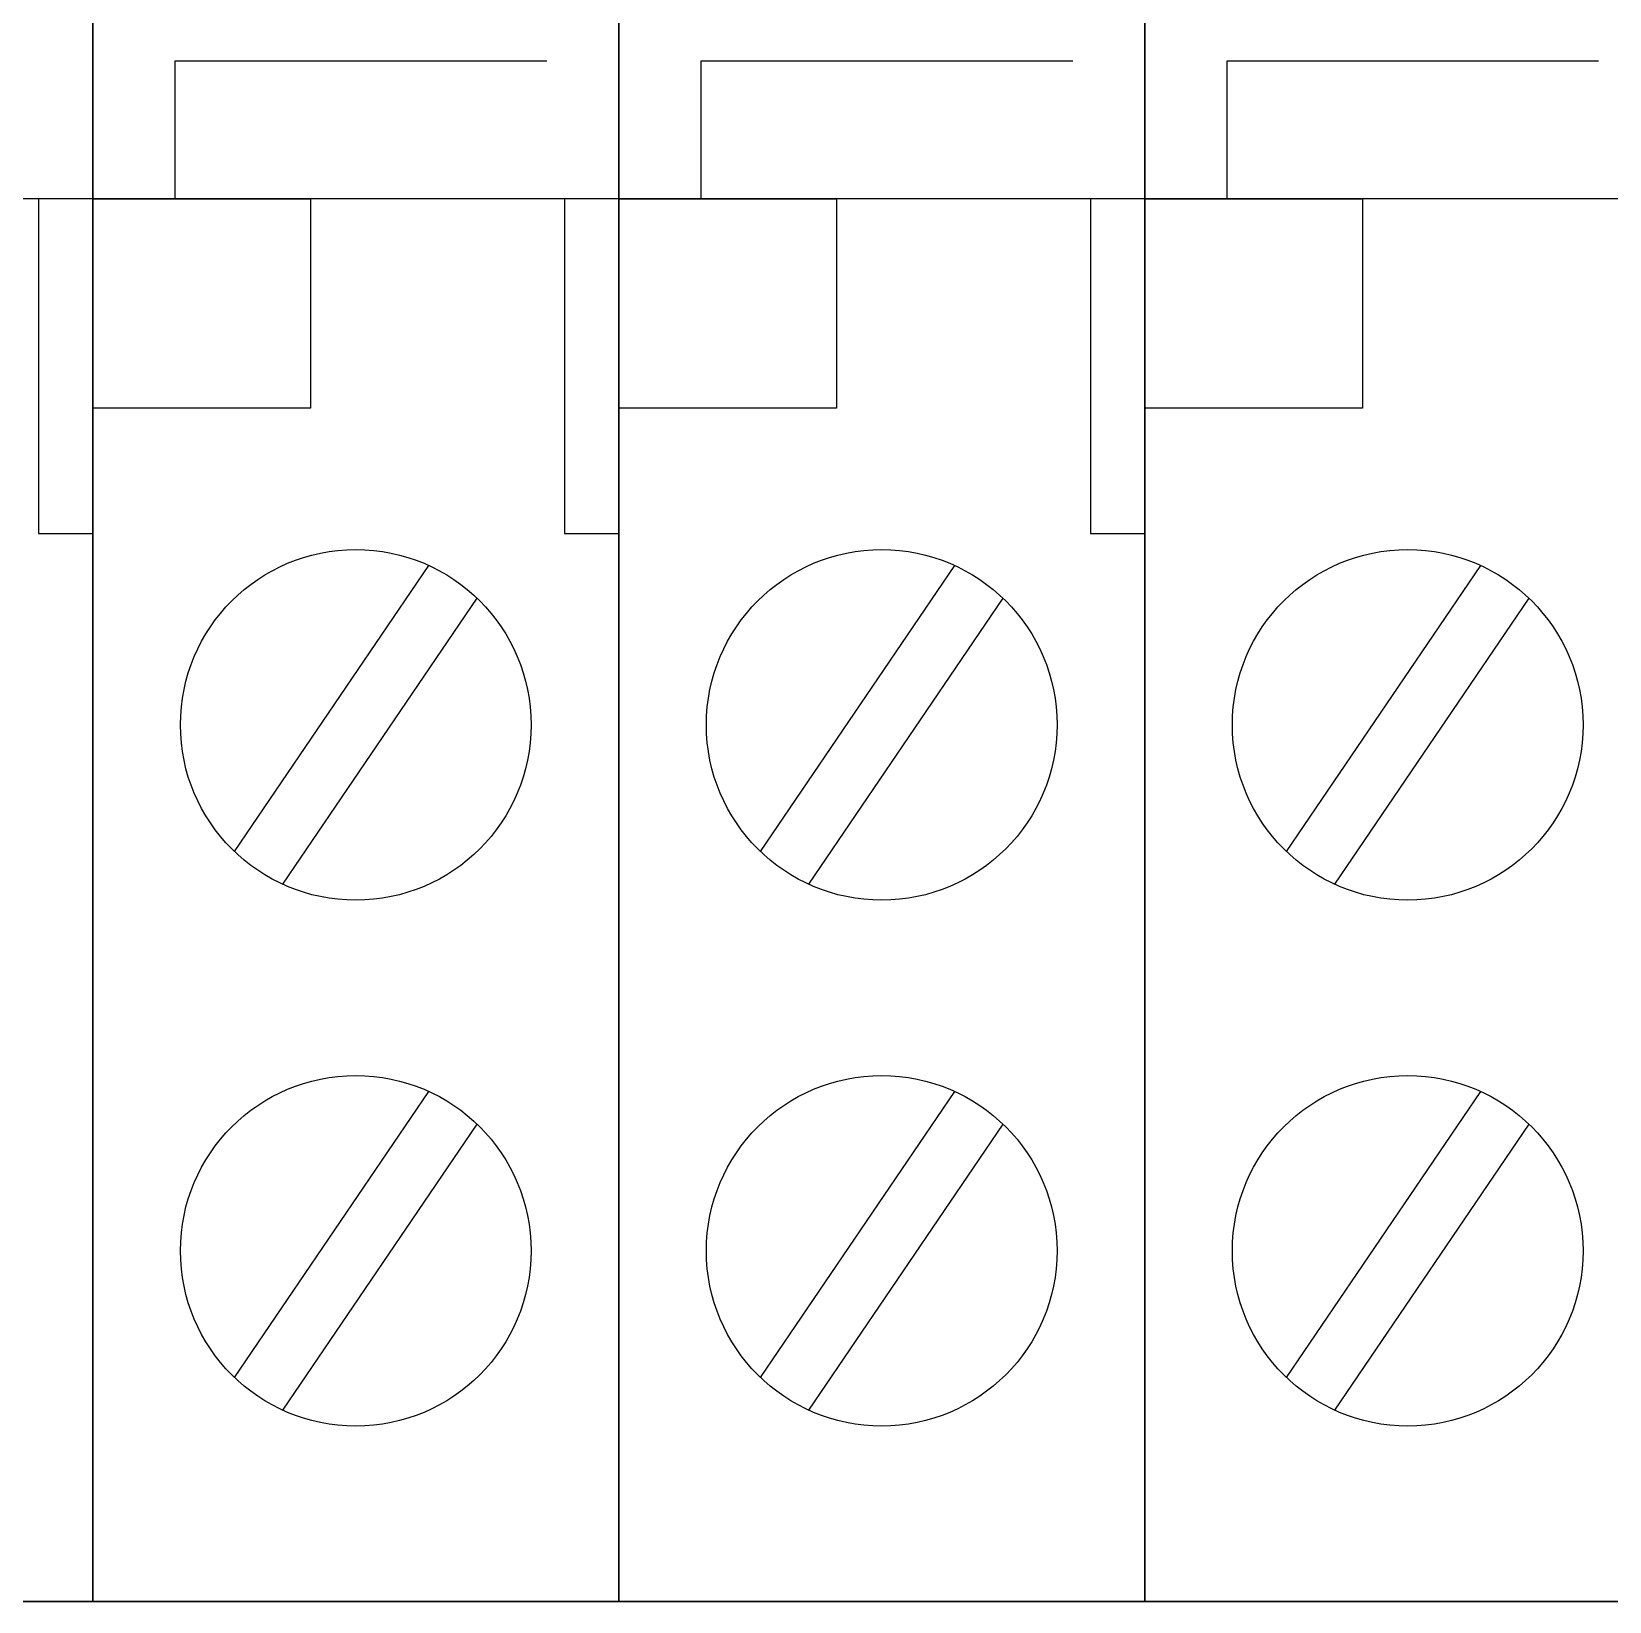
# Model space of a CAD drawing. Header units: millimetres. Extents: x 2139 to 5034, y 655 to 2700.
# Drawn here: x 3898.78 to 3941.26, y 1468.03 to 1510.3 of the extents above; entities that cross this region are included whole.
import ezdxf

# ---------------------------------------------------------------- set-up
doc = ezdxf.new("R2010")
doc.units = ezdxf.units.MM

msp = doc.modelspace()

# ---------------------------------------------------------------- linework, layer by layer
at = {"color": 7}
for points in [[(3886.262, 1546.711), (3900.424, 1546.711), (3900.424, 1468.033), (3886.262, 1468.033)], [(3886.262, 1546.711), (3900.424, 1546.711), (3900.424, 1468.033), (3886.262, 1468.033)], [(3886.262, 1546.711), (3900.424, 1546.711), (3900.424, 1468.033), (3886.262, 1468.033)], [(3886.262, 1546.711), (3900.424, 1546.711), (3900.424, 1468.033), (3886.262, 1468.033)], [(3886.262, 1546.711), (3900.424, 1546.711), (3900.424, 1468.033), (3886.262, 1468.033)], [(3886.262, 1546.711), (3900.424, 1546.711), (3900.424, 1468.033), (3886.262, 1468.033)], [(3886.262, 1546.711), (3900.424, 1546.711), (3900.424, 1468.033), (3886.262, 1468.033)], [(3886.262, 1546.711), (3900.424, 1546.711), (3900.424, 1468.033), (3886.262, 1468.033)], [(3886.262, 1546.711), (3900.424, 1546.711), (3900.424, 1468.033), (3886.262, 1468.033)], [(3886.262, 1546.711), (3900.424, 1546.711), (3900.424, 1468.033), (3886.262, 1468.033)], [(3886.262, 1546.711), (3900.424, 1546.711), (3900.424, 1468.033), (3886.262, 1468.033)], [(3886.262, 1546.711), (3900.424, 1546.711), (3900.424, 1468.033), (3886.262, 1468.033)], [(3886.262, 1546.711), (3900.424, 1546.711), (3900.424, 1468.033), (3886.262, 1468.033)], [(3886.262, 1546.711), (3900.424, 1546.711), (3900.424, 1468.033), (3886.262, 1468.033)], [(3886.262, 1546.711), (3900.424, 1546.711), (3900.424, 1468.033), (3886.262, 1468.033)], [(3886.262, 1546.711), (3900.424, 1546.711), (3900.424, 1468.033), (3886.262, 1468.033)], [(3886.262, 1546.711), (3900.424, 1546.711), (3900.424, 1468.033), (3886.262, 1468.033)], [(3886.262, 1546.711), (3900.424, 1546.711), (3900.424, 1468.033), (3886.262, 1468.033)], [(3886.262, 1546.711), (3900.424, 1546.711), (3900.424, 1468.033), (3886.262, 1468.033)], [(3886.262, 1546.711), (3900.424, 1546.711), (3900.424, 1468.033), (3886.262, 1468.033)], [(3900.424, 1546.711), (3914.586, 1546.711), (3914.586, 1468.033), (3900.424, 1468.033)], [(3900.424, 1546.711), (3914.586, 1546.711), (3914.586, 1468.033), (3900.424, 1468.033)], [(3900.424, 1546.711), (3914.586, 1546.711), (3914.586, 1468.033), (3900.424, 1468.033)], [(3900.424, 1546.711), (3914.586, 1546.711), (3914.586, 1468.033), (3900.424, 1468.033)], [(3900.424, 1546.711), (3914.586, 1546.711), (3914.586, 1468.033), (3900.424, 1468.033)], [(3900.424, 1546.711), (3914.586, 1546.711), (3914.586, 1468.033), (3900.424, 1468.033)], [(3900.424, 1546.711), (3914.586, 1546.711), (3914.586, 1468.033), (3900.424, 1468.033)], [(3900.424, 1546.711), (3914.586, 1546.711), (3914.586, 1468.033), (3900.424, 1468.033)], [(3900.424, 1546.711), (3914.586, 1546.711), (3914.586, 1468.033), (3900.424, 1468.033)], [(3900.424, 1546.711), (3914.586, 1546.711), (3914.586, 1468.033), (3900.424, 1468.033)], [(3900.424, 1546.711), (3914.586, 1546.711), (3914.586, 1468.033), (3900.424, 1468.033)], [(3900.424, 1546.711), (3914.586, 1546.711), (3914.586, 1468.033), (3900.424, 1468.033)], [(3900.424, 1546.711), (3914.586, 1546.711), (3914.586, 1468.033), (3900.424, 1468.033)], [(3900.424, 1546.711), (3914.586, 1546.711), (3914.586, 1468.033), (3900.424, 1468.033)], [(3900.424, 1546.711), (3914.586, 1546.711), (3914.586, 1468.033), (3900.424, 1468.033)], [(3900.424, 1546.711), (3914.586, 1546.711), (3914.586, 1468.033), (3900.424, 1468.033)], [(3900.424, 1546.711), (3914.586, 1546.711), (3914.586, 1468.033), (3900.424, 1468.033)], [(3900.424, 1546.711), (3914.586, 1546.711), (3914.586, 1468.033), (3900.424, 1468.033)], [(3900.424, 1546.711), (3914.586, 1546.711), (3914.586, 1468.033), (3900.424, 1468.033)], [(3900.424, 1546.711), (3914.586, 1546.711), (3914.586, 1468.033), (3900.424, 1468.033)], [(3914.586, 1546.711), (3928.748, 1546.711), (3928.748, 1468.033), (3914.586, 1468.033)], [(3914.586, 1546.711), (3928.748, 1546.711), (3928.748, 1468.033), (3914.586, 1468.033)], [(3914.586, 1546.711), (3928.748, 1546.711), (3928.748, 1468.033), (3914.586, 1468.033)], [(3914.586, 1546.711), (3928.748, 1546.711), (3928.748, 1468.033), (3914.586, 1468.033)], [(3914.586, 1546.711), (3928.748, 1546.711), (3928.748, 1468.033), (3914.586, 1468.033)], [(3914.586, 1546.711), (3928.748, 1546.711), (3928.748, 1468.033), (3914.586, 1468.033)], [(3914.586, 1546.711), (3928.748, 1546.711), (3928.748, 1468.033), (3914.586, 1468.033)], [(3914.586, 1546.711), (3928.748, 1546.711), (3928.748, 1468.033), (3914.586, 1468.033)], [(3914.586, 1546.711), (3928.748, 1546.711), (3928.748, 1468.033), (3914.586, 1468.033)], [(3914.586, 1546.711), (3928.748, 1546.711), (3928.748, 1468.033), (3914.586, 1468.033)], [(3914.586, 1546.711), (3928.748, 1546.711), (3928.748, 1468.033), (3914.586, 1468.033)], [(3914.586, 1546.711), (3928.748, 1546.711), (3928.748, 1468.033), (3914.586, 1468.033)], [(3914.586, 1546.711), (3928.748, 1546.711), (3928.748, 1468.033), (3914.586, 1468.033)], [(3914.586, 1546.711), (3928.748, 1546.711), (3928.748, 1468.033), (3914.586, 1468.033)], [(3914.586, 1546.711), (3928.748, 1546.711), (3928.748, 1468.033), (3914.586, 1468.033)], [(3914.586, 1546.711), (3928.748, 1546.711), (3928.748, 1468.033), (3914.586, 1468.033)], [(3914.586, 1546.711), (3928.748, 1546.711), (3928.748, 1468.033), (3914.586, 1468.033)], [(3914.586, 1546.711), (3928.748, 1546.711), (3928.748, 1468.033), (3914.586, 1468.033)], [(3914.586, 1546.711), (3928.748, 1546.711), (3928.748, 1468.033), (3914.586, 1468.033)], [(3914.586, 1546.711), (3928.748, 1546.711), (3928.748, 1468.033), (3914.586, 1468.033)], [(3928.748, 1546.711), (3942.91, 1546.711), (3942.91, 1468.033), (3928.748, 1468.033)], [(3928.748, 1546.711), (3942.91, 1546.711), (3942.91, 1468.033), (3928.748, 1468.033)], [(3928.748, 1546.711), (3942.91, 1546.711), (3942.91, 1468.033), (3928.748, 1468.033)], [(3928.748, 1546.711), (3942.91, 1546.711), (3942.91, 1468.033), (3928.748, 1468.033)], [(3928.748, 1546.711), (3942.91, 1546.711), (3942.91, 1468.033), (3928.748, 1468.033)], [(3928.748, 1546.711), (3942.91, 1546.711), (3942.91, 1468.033), (3928.748, 1468.033)], [(3928.748, 1546.711), (3942.91, 1546.711), (3942.91, 1468.033), (3928.748, 1468.033)], [(3928.748, 1546.711), (3942.91, 1546.711), (3942.91, 1468.033), (3928.748, 1468.033)], [(3928.748, 1546.711), (3942.91, 1546.711), (3942.91, 1468.033), (3928.748, 1468.033)], [(3928.748, 1546.711), (3942.91, 1546.711), (3942.91, 1468.033), (3928.748, 1468.033)], [(3928.748, 1546.711), (3942.91, 1546.711), (3942.91, 1468.033), (3928.748, 1468.033)], [(3928.748, 1546.711), (3942.91, 1546.711), (3942.91, 1468.033), (3928.748, 1468.033)], [(3928.748, 1546.711), (3942.91, 1546.711), (3942.91, 1468.033), (3928.748, 1468.033)], [(3928.748, 1546.711), (3942.91, 1546.711), (3942.91, 1468.033), (3928.748, 1468.033)], [(3928.748, 1546.711), (3942.91, 1546.711), (3942.91, 1468.033), (3928.748, 1468.033)], [(3928.748, 1546.711), (3942.91, 1546.711), (3942.91, 1468.033), (3928.748, 1468.033)], [(3928.748, 1546.711), (3942.91, 1546.711), (3942.91, 1468.033), (3928.748, 1468.033)], [(3928.748, 1546.711), (3942.91, 1546.711), (3942.91, 1468.033), (3928.748, 1468.033)], [(3928.748, 1546.711), (3942.91, 1546.711), (3942.91, 1468.033), (3928.748, 1468.033)], [(3928.748, 1546.711), (3942.91, 1546.711), (3942.91, 1468.033), (3928.748, 1468.033)], [(3886.262, 1468.033), (3900.424, 1468.033), (3900.424, 1505.798), (3886.262, 1505.798)], [(3886.262, 1468.033), (3900.424, 1468.033), (3900.424, 1505.798), (3886.262, 1505.798)], [(3886.262, 1468.033), (3900.424, 1468.033), (3900.424, 1505.798), (3886.262, 1505.798)], [(3886.262, 1468.033), (3900.424, 1468.033), (3900.424, 1505.798), (3886.262, 1505.798)], [(3886.262, 1468.033), (3900.424, 1468.033), (3900.424, 1505.798), (3886.262, 1505.798)], [(3886.262, 1468.033), (3900.424, 1468.033), (3900.424, 1505.798), (3886.262, 1505.798)], [(3886.262, 1468.033), (3900.424, 1468.033), (3900.424, 1505.798), (3886.262, 1505.798)], [(3886.262, 1468.033), (3900.424, 1468.033), (3900.424, 1505.798), (3886.262, 1505.798)], [(3886.262, 1468.033), (3900.424, 1468.033), (3900.424, 1505.798), (3886.262, 1505.798)], [(3886.262, 1468.033), (3900.424, 1468.033), (3900.424, 1505.798), (3886.262, 1505.798)], [(3886.262, 1468.033), (3900.424, 1468.033), (3900.424, 1505.798), (3886.262, 1505.798)], [(3886.262, 1468.033), (3900.424, 1468.033), (3900.424, 1505.798), (3886.262, 1505.798)], [(3886.262, 1468.033), (3900.424, 1468.033), (3900.424, 1505.798), (3886.262, 1505.798)], [(3886.262, 1468.033), (3900.424, 1468.033), (3900.424, 1505.798), (3886.262, 1505.798)], [(3886.262, 1468.033), (3900.424, 1468.033), (3900.424, 1505.798), (3886.262, 1505.798)], [(3886.262, 1468.033), (3900.424, 1468.033), (3900.424, 1505.798), (3886.262, 1505.798)], [(3886.262, 1468.033), (3900.424, 1468.033), (3900.424, 1505.798), (3886.262, 1505.798)], [(3886.262, 1468.033), (3900.424, 1468.033), (3900.424, 1505.798), (3886.262, 1505.798)], [(3886.262, 1468.033), (3900.424, 1468.033), (3900.424, 1505.798), (3886.262, 1505.798)], [(3886.262, 1468.033), (3900.424, 1468.033), (3900.424, 1505.798), (3886.262, 1505.798)], [(3900.424, 1505.798), (3898.962, 1505.798), (3898.962, 1496.785), (3900.424, 1496.785)], [(3900.424, 1505.798), (3898.962, 1505.798), (3898.962, 1496.785), (3900.424, 1496.785)], [(3900.424, 1505.798), (3898.962, 1505.798), (3898.962, 1496.785), (3900.424, 1496.785)], [(3900.424, 1505.798), (3898.962, 1505.798), (3898.962, 1496.785), (3900.424, 1496.785)], [(3900.424, 1505.798), (3898.962, 1505.798), (3898.962, 1496.785), (3900.424, 1496.785)], [(3900.424, 1505.798), (3898.962, 1505.798), (3898.962, 1496.785), (3900.424, 1496.785)], [(3900.424, 1505.798), (3898.962, 1505.798), (3898.962, 1496.785), (3900.424, 1496.785)], [(3900.424, 1505.798), (3898.962, 1505.798), (3898.962, 1496.785), (3900.424, 1496.785)], [(3900.424, 1505.798), (3898.962, 1505.798), (3898.962, 1496.785), (3900.424, 1496.785)], [(3900.424, 1505.798), (3898.962, 1505.798), (3898.962, 1496.785), (3900.424, 1496.785)], [(3900.424, 1505.798), (3898.962, 1505.798), (3898.962, 1496.785), (3900.424, 1496.785)], [(3900.424, 1505.798), (3898.962, 1505.798), (3898.962, 1496.785), (3900.424, 1496.785)], [(3900.424, 1505.798), (3898.962, 1505.798), (3898.962, 1496.785), (3900.424, 1496.785)], [(3900.424, 1505.798), (3898.962, 1505.798), (3898.962, 1496.785), (3900.424, 1496.785)], [(3900.424, 1505.798), (3898.962, 1505.798), (3898.962, 1496.785), (3900.424, 1496.785)], [(3900.424, 1505.798), (3898.962, 1505.798), (3898.962, 1496.785), (3900.424, 1496.785)], [(3900.424, 1505.798), (3898.962, 1505.798), (3898.962, 1496.785), (3900.424, 1496.785)], [(3900.424, 1505.798), (3898.962, 1505.798), (3898.962, 1496.785), (3900.424, 1496.785)], [(3900.424, 1505.798), (3898.962, 1505.798), (3898.962, 1496.785), (3900.424, 1496.785)], [(3900.424, 1505.798), (3898.962, 1505.798), (3898.962, 1496.785), (3900.424, 1496.785)], [(3900.424, 1468.033), (3914.586, 1468.033), (3914.586, 1505.798), (3900.424, 1505.798)], [(3900.424, 1505.798), (3906.287, 1505.798), (3906.287, 1500.162), (3900.424, 1500.162)], [(3900.424, 1468.033), (3914.586, 1468.033), (3914.586, 1505.798), (3900.424, 1505.798)], [(3900.424, 1505.798), (3906.287, 1505.798), (3906.287, 1500.162), (3900.424, 1500.162)], [(3900.424, 1468.033), (3914.586, 1468.033), (3914.586, 1505.798), (3900.424, 1505.798)], [(3900.424, 1505.798), (3906.287, 1505.798), (3906.287, 1500.162), (3900.424, 1500.162)], [(3900.424, 1468.033), (3914.586, 1468.033), (3914.586, 1505.798), (3900.424, 1505.798)], [(3900.424, 1505.798), (3906.287, 1505.798), (3906.287, 1500.162), (3900.424, 1500.162)], [(3900.424, 1468.033), (3914.586, 1468.033), (3914.586, 1505.798), (3900.424, 1505.798)], [(3900.424, 1505.798), (3906.287, 1505.798), (3906.287, 1500.162), (3900.424, 1500.162)], [(3900.424, 1468.033), (3914.586, 1468.033), (3914.586, 1505.798), (3900.424, 1505.798)], [(3900.424, 1505.798), (3906.287, 1505.798), (3906.287, 1500.162), (3900.424, 1500.162)], [(3900.424, 1468.033), (3914.586, 1468.033), (3914.586, 1505.798), (3900.424, 1505.798)], [(3900.424, 1505.798), (3906.287, 1505.798), (3906.287, 1500.162), (3900.424, 1500.162)], [(3900.424, 1468.033), (3914.586, 1468.033), (3914.586, 1505.798), (3900.424, 1505.798)], [(3900.424, 1505.798), (3906.287, 1505.798), (3906.287, 1500.162), (3900.424, 1500.162)], [(3900.424, 1468.033), (3914.586, 1468.033), (3914.586, 1505.798), (3900.424, 1505.798)], [(3900.424, 1505.798), (3906.287, 1505.798), (3906.287, 1500.162), (3900.424, 1500.162)], [(3900.424, 1468.033), (3914.586, 1468.033), (3914.586, 1505.798), (3900.424, 1505.798)], [(3900.424, 1505.798), (3906.287, 1505.798), (3906.287, 1500.162), (3900.424, 1500.162)], [(3900.424, 1468.033), (3914.586, 1468.033), (3914.586, 1505.798), (3900.424, 1505.798)], [(3900.424, 1505.798), (3906.287, 1505.798), (3906.287, 1500.162), (3900.424, 1500.162)], [(3900.424, 1468.033), (3914.586, 1468.033), (3914.586, 1505.798), (3900.424, 1505.798)], [(3900.424, 1505.798), (3906.287, 1505.798), (3906.287, 1500.162), (3900.424, 1500.162)], [(3900.424, 1468.033), (3914.586, 1468.033), (3914.586, 1505.798), (3900.424, 1505.798)], [(3900.424, 1505.798), (3906.287, 1505.798), (3906.287, 1500.162), (3900.424, 1500.162)], [(3900.424, 1468.033), (3914.586, 1468.033), (3914.586, 1505.798), (3900.424, 1505.798)], [(3900.424, 1505.798), (3906.287, 1505.798), (3906.287, 1500.162), (3900.424, 1500.162)], [(3900.424, 1468.033), (3914.586, 1468.033), (3914.586, 1505.798), (3900.424, 1505.798)], [(3900.424, 1505.798), (3906.287, 1505.798), (3906.287, 1500.162), (3900.424, 1500.162)], [(3900.424, 1468.033), (3914.586, 1468.033), (3914.586, 1505.798), (3900.424, 1505.798)], [(3900.424, 1505.798), (3906.287, 1505.798), (3906.287, 1500.162), (3900.424, 1500.162)], [(3900.424, 1468.033), (3914.586, 1468.033), (3914.586, 1505.798), (3900.424, 1505.798)], [(3900.424, 1505.798), (3906.287, 1505.798), (3906.287, 1500.162), (3900.424, 1500.162)], [(3900.424, 1468.033), (3914.586, 1468.033), (3914.586, 1505.798), (3900.424, 1505.798)], [(3900.424, 1505.798), (3906.287, 1505.798), (3906.287, 1500.162), (3900.424, 1500.162)], [(3900.424, 1468.033), (3914.586, 1468.033), (3914.586, 1505.798), (3900.424, 1505.798)], [(3900.424, 1505.798), (3906.287, 1505.798), (3906.287, 1500.162), (3900.424, 1500.162)], [(3900.424, 1468.033), (3914.586, 1468.033), (3914.586, 1505.798), (3900.424, 1505.798)], [(3900.424, 1505.798), (3906.287, 1505.798), (3906.287, 1500.162), (3900.424, 1500.162)], [(3914.586, 1505.798), (3913.124, 1505.798), (3913.124, 1496.785), (3914.586, 1496.785)], [(3914.586, 1505.798), (3913.124, 1505.798), (3913.124, 1496.785), (3914.586, 1496.785)], [(3914.586, 1505.798), (3913.124, 1505.798), (3913.124, 1496.785), (3914.586, 1496.785)], [(3914.586, 1505.798), (3913.124, 1505.798), (3913.124, 1496.785), (3914.586, 1496.785)], [(3914.586, 1505.798), (3913.124, 1505.798), (3913.124, 1496.785), (3914.586, 1496.785)], [(3914.586, 1505.798), (3913.124, 1505.798), (3913.124, 1496.785), (3914.586, 1496.785)], [(3914.586, 1505.798), (3913.124, 1505.798), (3913.124, 1496.785), (3914.586, 1496.785)], [(3914.586, 1505.798), (3913.124, 1505.798), (3913.124, 1496.785), (3914.586, 1496.785)], [(3914.586, 1505.798), (3913.124, 1505.798), (3913.124, 1496.785), (3914.586, 1496.785)], [(3914.586, 1505.798), (3913.124, 1505.798), (3913.124, 1496.785), (3914.586, 1496.785)], [(3914.586, 1505.798), (3913.124, 1505.798), (3913.124, 1496.785), (3914.586, 1496.785)], [(3914.586, 1505.798), (3913.124, 1505.798), (3913.124, 1496.785), (3914.586, 1496.785)], [(3914.586, 1505.798), (3913.124, 1505.798), (3913.124, 1496.785), (3914.586, 1496.785)], [(3914.586, 1505.798), (3913.124, 1505.798), (3913.124, 1496.785), (3914.586, 1496.785)], [(3914.586, 1505.798), (3913.124, 1505.798), (3913.124, 1496.785), (3914.586, 1496.785)], [(3914.586, 1505.798), (3913.124, 1505.798), (3913.124, 1496.785), (3914.586, 1496.785)], [(3914.586, 1505.798), (3913.124, 1505.798), (3913.124, 1496.785), (3914.586, 1496.785)], [(3914.586, 1505.798), (3913.124, 1505.798), (3913.124, 1496.785), (3914.586, 1496.785)], [(3914.586, 1505.798), (3913.124, 1505.798), (3913.124, 1496.785), (3914.586, 1496.785)], [(3914.586, 1505.798), (3913.124, 1505.798), (3913.124, 1496.785), (3914.586, 1496.785)], [(3914.586, 1468.033), (3928.748, 1468.033), (3928.748, 1505.798), (3914.586, 1505.798)], [(3914.586, 1505.798), (3920.449, 1505.798), (3920.449, 1500.162), (3914.586, 1500.162)], [(3914.586, 1468.033), (3928.748, 1468.033), (3928.748, 1505.798), (3914.586, 1505.798)], [(3914.586, 1505.798), (3920.449, 1505.798), (3920.449, 1500.162), (3914.586, 1500.162)], [(3914.586, 1468.033), (3928.748, 1468.033), (3928.748, 1505.798), (3914.586, 1505.798)], [(3914.586, 1505.798), (3920.449, 1505.798), (3920.449, 1500.162), (3914.586, 1500.162)], [(3914.586, 1468.033), (3928.748, 1468.033), (3928.748, 1505.798), (3914.586, 1505.798)], [(3914.586, 1505.798), (3920.449, 1505.798), (3920.449, 1500.162), (3914.586, 1500.162)], [(3914.586, 1468.033), (3928.748, 1468.033), (3928.748, 1505.798), (3914.586, 1505.798)], [(3914.586, 1505.798), (3920.449, 1505.798), (3920.449, 1500.162), (3914.586, 1500.162)], [(3914.586, 1468.033), (3928.748, 1468.033), (3928.748, 1505.798), (3914.586, 1505.798)], [(3914.586, 1505.798), (3920.449, 1505.798), (3920.449, 1500.162), (3914.586, 1500.162)], [(3914.586, 1468.033), (3928.748, 1468.033), (3928.748, 1505.798), (3914.586, 1505.798)], [(3914.586, 1505.798), (3920.449, 1505.798), (3920.449, 1500.162), (3914.586, 1500.162)], [(3914.586, 1468.033), (3928.748, 1468.033), (3928.748, 1505.798), (3914.586, 1505.798)], [(3914.586, 1505.798), (3920.449, 1505.798), (3920.449, 1500.162), (3914.586, 1500.162)], [(3914.586, 1468.033), (3928.748, 1468.033), (3928.748, 1505.798), (3914.586, 1505.798)], [(3914.586, 1505.798), (3920.449, 1505.798), (3920.449, 1500.162), (3914.586, 1500.162)], [(3914.586, 1468.033), (3928.748, 1468.033), (3928.748, 1505.798), (3914.586, 1505.798)], [(3914.586, 1505.798), (3920.449, 1505.798), (3920.449, 1500.162), (3914.586, 1500.162)], [(3914.586, 1468.033), (3928.748, 1468.033), (3928.748, 1505.798), (3914.586, 1505.798)], [(3914.586, 1505.798), (3920.449, 1505.798), (3920.449, 1500.162), (3914.586, 1500.162)], [(3914.586, 1468.033), (3928.748, 1468.033), (3928.748, 1505.798), (3914.586, 1505.798)], [(3914.586, 1505.798), (3920.449, 1505.798), (3920.449, 1500.162), (3914.586, 1500.162)], [(3914.586, 1468.033), (3928.748, 1468.033), (3928.748, 1505.798), (3914.586, 1505.798)], [(3914.586, 1505.798), (3920.449, 1505.798), (3920.449, 1500.162), (3914.586, 1500.162)], [(3914.586, 1468.033), (3928.748, 1468.033), (3928.748, 1505.798), (3914.586, 1505.798)], [(3914.586, 1505.798), (3920.449, 1505.798), (3920.449, 1500.162), (3914.586, 1500.162)], [(3914.586, 1468.033), (3928.748, 1468.033), (3928.748, 1505.798), (3914.586, 1505.798)], [(3914.586, 1505.798), (3920.449, 1505.798), (3920.449, 1500.162), (3914.586, 1500.162)], [(3914.586, 1468.033), (3928.748, 1468.033), (3928.748, 1505.798), (3914.586, 1505.798)], [(3914.586, 1505.798), (3920.449, 1505.798), (3920.449, 1500.162), (3914.586, 1500.162)], [(3914.586, 1468.033), (3928.748, 1468.033), (3928.748, 1505.798), (3914.586, 1505.798)], [(3914.586, 1505.798), (3920.449, 1505.798), (3920.449, 1500.162), (3914.586, 1500.162)], [(3914.586, 1468.033), (3928.748, 1468.033), (3928.748, 1505.798), (3914.586, 1505.798)], [(3914.586, 1505.798), (3920.449, 1505.798), (3920.449, 1500.162), (3914.586, 1500.162)], [(3914.586, 1468.033), (3928.748, 1468.033), (3928.748, 1505.798), (3914.586, 1505.798)], [(3914.586, 1505.798), (3920.449, 1505.798), (3920.449, 1500.162), (3914.586, 1500.162)], [(3914.586, 1468.033), (3928.748, 1468.033), (3928.748, 1505.798), (3914.586, 1505.798)], [(3914.586, 1505.798), (3920.449, 1505.798), (3920.449, 1500.162), (3914.586, 1500.162)], [(3928.748, 1505.798), (3927.286, 1505.798), (3927.286, 1496.785), (3928.748, 1496.785)], [(3928.748, 1505.798), (3927.286, 1505.798), (3927.286, 1496.785), (3928.748, 1496.785)], [(3928.748, 1505.798), (3927.286, 1505.798), (3927.286, 1496.785), (3928.748, 1496.785)], [(3928.748, 1505.798), (3927.286, 1505.798), (3927.286, 1496.785), (3928.748, 1496.785)], [(3928.748, 1505.798), (3927.286, 1505.798), (3927.286, 1496.785), (3928.748, 1496.785)], [(3928.748, 1505.798), (3927.286, 1505.798), (3927.286, 1496.785), (3928.748, 1496.785)], [(3928.748, 1505.798), (3927.286, 1505.798), (3927.286, 1496.785), (3928.748, 1496.785)], [(3928.748, 1505.798), (3927.286, 1505.798), (3927.286, 1496.785), (3928.748, 1496.785)], [(3928.748, 1505.798), (3927.286, 1505.798), (3927.286, 1496.785), (3928.748, 1496.785)], [(3928.748, 1505.798), (3927.286, 1505.798), (3927.286, 1496.785), (3928.748, 1496.785)], [(3928.748, 1505.798), (3927.286, 1505.798), (3927.286, 1496.785), (3928.748, 1496.785)], [(3928.748, 1505.798), (3927.286, 1505.798), (3927.286, 1496.785), (3928.748, 1496.785)], [(3928.748, 1505.798), (3927.286, 1505.798), (3927.286, 1496.785), (3928.748, 1496.785)], [(3928.748, 1505.798), (3927.286, 1505.798), (3927.286, 1496.785), (3928.748, 1496.785)], [(3928.748, 1505.798), (3927.286, 1505.798), (3927.286, 1496.785), (3928.748, 1496.785)], [(3928.748, 1505.798), (3927.286, 1505.798), (3927.286, 1496.785), (3928.748, 1496.785)], [(3928.748, 1505.798), (3927.286, 1505.798), (3927.286, 1496.785), (3928.748, 1496.785)], [(3928.748, 1505.798), (3927.286, 1505.798), (3927.286, 1496.785), (3928.748, 1496.785)], [(3928.748, 1505.798), (3927.286, 1505.798), (3927.286, 1496.785), (3928.748, 1496.785)], [(3928.748, 1505.798), (3927.286, 1505.798), (3927.286, 1496.785), (3928.748, 1496.785)], [(3928.748, 1468.033), (3942.91, 1468.033), (3942.91, 1505.798), (3928.748, 1505.798)], [(3928.748, 1505.798), (3934.611, 1505.798), (3934.611, 1500.162), (3928.748, 1500.162)], [(3928.748, 1468.033), (3942.91, 1468.033), (3942.91, 1505.798), (3928.748, 1505.798)], [(3928.748, 1505.798), (3934.611, 1505.798), (3934.611, 1500.162), (3928.748, 1500.162)], [(3928.748, 1468.033), (3942.91, 1468.033), (3942.91, 1505.798), (3928.748, 1505.798)], [(3928.748, 1505.798), (3934.611, 1505.798), (3934.611, 1500.162), (3928.748, 1500.162)], [(3928.748, 1468.033), (3942.91, 1468.033), (3942.91, 1505.798), (3928.748, 1505.798)], [(3928.748, 1505.798), (3934.611, 1505.798), (3934.611, 1500.162), (3928.748, 1500.162)], [(3928.748, 1468.033), (3942.91, 1468.033), (3942.91, 1505.798), (3928.748, 1505.798)], [(3928.748, 1505.798), (3934.611, 1505.798), (3934.611, 1500.162), (3928.748, 1500.162)], [(3928.748, 1468.033), (3942.91, 1468.033), (3942.91, 1505.798), (3928.748, 1505.798)], [(3928.748, 1505.798), (3934.611, 1505.798), (3934.611, 1500.162), (3928.748, 1500.162)], [(3928.748, 1468.033), (3942.91, 1468.033), (3942.91, 1505.798), (3928.748, 1505.798)], [(3928.748, 1505.798), (3934.611, 1505.798), (3934.611, 1500.162), (3928.748, 1500.162)], [(3928.748, 1468.033), (3942.91, 1468.033), (3942.91, 1505.798), (3928.748, 1505.798)], [(3928.748, 1505.798), (3934.611, 1505.798), (3934.611, 1500.162), (3928.748, 1500.162)], [(3928.748, 1468.033), (3942.91, 1468.033), (3942.91, 1505.798), (3928.748, 1505.798)], [(3928.748, 1505.798), (3934.611, 1505.798), (3934.611, 1500.162), (3928.748, 1500.162)], [(3928.748, 1468.033), (3942.91, 1468.033), (3942.91, 1505.798), (3928.748, 1505.798)], [(3928.748, 1505.798), (3934.611, 1505.798), (3934.611, 1500.162), (3928.748, 1500.162)], [(3928.748, 1468.033), (3942.91, 1468.033), (3942.91, 1505.798), (3928.748, 1505.798)], [(3928.748, 1505.798), (3934.611, 1505.798), (3934.611, 1500.162), (3928.748, 1500.162)], [(3928.748, 1468.033), (3942.91, 1468.033), (3942.91, 1505.798), (3928.748, 1505.798)], [(3928.748, 1505.798), (3934.611, 1505.798), (3934.611, 1500.162), (3928.748, 1500.162)], [(3928.748, 1468.033), (3942.91, 1468.033), (3942.91, 1505.798), (3928.748, 1505.798)], [(3928.748, 1505.798), (3934.611, 1505.798), (3934.611, 1500.162), (3928.748, 1500.162)], [(3928.748, 1468.033), (3942.91, 1468.033), (3942.91, 1505.798), (3928.748, 1505.798)], [(3928.748, 1505.798), (3934.611, 1505.798), (3934.611, 1500.162), (3928.748, 1500.162)], [(3928.748, 1468.033), (3942.91, 1468.033), (3942.91, 1505.798), (3928.748, 1505.798)], [(3928.748, 1505.798), (3934.611, 1505.798), (3934.611, 1500.162), (3928.748, 1500.162)], [(3928.748, 1468.033), (3942.91, 1468.033), (3942.91, 1505.798), (3928.748, 1505.798)], [(3928.748, 1505.798), (3934.611, 1505.798), (3934.611, 1500.162), (3928.748, 1500.162)], [(3928.748, 1468.033), (3942.91, 1468.033), (3942.91, 1505.798), (3928.748, 1505.798)], [(3928.748, 1505.798), (3934.611, 1505.798), (3934.611, 1500.162), (3928.748, 1500.162)], [(3928.748, 1468.033), (3942.91, 1468.033), (3942.91, 1505.798), (3928.748, 1505.798)], [(3928.748, 1505.798), (3934.611, 1505.798), (3934.611, 1500.162), (3928.748, 1500.162)], [(3928.748, 1468.033), (3942.91, 1468.033), (3942.91, 1505.798), (3928.748, 1505.798)], [(3928.748, 1505.798), (3934.611, 1505.798), (3934.611, 1500.162), (3928.748, 1500.162)], [(3928.748, 1468.033), (3942.91, 1468.033), (3942.91, 1505.798), (3928.748, 1505.798)], [(3928.748, 1505.798), (3934.611, 1505.798), (3934.611, 1500.162), (3928.748, 1500.162)]]:
    msp.add_lwpolyline(points, close=True, dxfattribs=at)
for points in [[(3902.643, 1505.798), (3902.643, 1509.517), (3912.646, 1509.517)], [(3902.643, 1505.798), (3902.643, 1509.517), (3912.646, 1509.517)], [(3902.643, 1505.798), (3902.643, 1509.517), (3912.646, 1509.517)], [(3902.643, 1505.798), (3902.643, 1509.517), (3912.646, 1509.517)], [(3902.643, 1505.798), (3902.643, 1509.517), (3912.646, 1509.517)], [(3902.643, 1505.798), (3902.643, 1509.517), (3912.646, 1509.517)], [(3902.643, 1505.798), (3902.643, 1509.517), (3912.646, 1509.517)], [(3902.643, 1505.798), (3902.643, 1509.517), (3912.646, 1509.517)], [(3902.643, 1505.798), (3902.643, 1509.517), (3912.646, 1509.517)], [(3902.643, 1505.798), (3902.643, 1509.517), (3912.646, 1509.517)], [(3902.643, 1505.798), (3902.643, 1509.517), (3912.646, 1509.517)], [(3902.643, 1505.798), (3902.643, 1509.517), (3912.646, 1509.517)], [(3902.643, 1505.798), (3902.643, 1509.517), (3912.646, 1509.517)], [(3902.643, 1505.798), (3902.643, 1509.517), (3912.646, 1509.517)], [(3902.643, 1505.798), (3902.643, 1509.517), (3912.646, 1509.517)], [(3902.643, 1505.798), (3902.643, 1509.517), (3912.646, 1509.517)], [(3902.643, 1505.798), (3902.643, 1509.517), (3912.646, 1509.517)], [(3902.643, 1505.798), (3902.643, 1509.517), (3912.646, 1509.517)], [(3902.643, 1505.798), (3902.643, 1509.517), (3912.646, 1509.517)], [(3902.643, 1505.798), (3902.643, 1509.517), (3912.646, 1509.517)], [(3916.805, 1505.798), (3916.805, 1509.517), (3926.808, 1509.517)], [(3916.805, 1505.798), (3916.805, 1509.517), (3926.808, 1509.517)], [(3916.805, 1505.798), (3916.805, 1509.517), (3926.808, 1509.517)], [(3916.805, 1505.798), (3916.805, 1509.517), (3926.808, 1509.517)], [(3916.805, 1505.798), (3916.805, 1509.517), (3926.808, 1509.517)], [(3916.805, 1505.798), (3916.805, 1509.517), (3926.808, 1509.517)], [(3916.805, 1505.798), (3916.805, 1509.517), (3926.808, 1509.517)], [(3916.805, 1505.798), (3916.805, 1509.517), (3926.808, 1509.517)], [(3916.805, 1505.798), (3916.805, 1509.517), (3926.808, 1509.517)], [(3916.805, 1505.798), (3916.805, 1509.517), (3926.808, 1509.517)], [(3916.805, 1505.798), (3916.805, 1509.517), (3926.808, 1509.517)], [(3916.805, 1505.798), (3916.805, 1509.517), (3926.808, 1509.517)], [(3916.805, 1505.798), (3916.805, 1509.517), (3926.808, 1509.517)], [(3916.805, 1505.798), (3916.805, 1509.517), (3926.808, 1509.517)], [(3916.805, 1505.798), (3916.805, 1509.517), (3926.808, 1509.517)], [(3916.805, 1505.798), (3916.805, 1509.517), (3926.808, 1509.517)], [(3916.805, 1505.798), (3916.805, 1509.517), (3926.808, 1509.517)], [(3916.805, 1505.798), (3916.805, 1509.517), (3926.808, 1509.517)], [(3916.805, 1505.798), (3916.805, 1509.517), (3926.808, 1509.517)], [(3916.805, 1505.798), (3916.805, 1509.517), (3926.808, 1509.517)], [(3930.967, 1505.798), (3930.967, 1509.517), (3940.97, 1509.517)], [(3930.967, 1505.798), (3930.967, 1509.517), (3940.97, 1509.517)], [(3930.967, 1505.798), (3930.967, 1509.517), (3940.97, 1509.517)], [(3930.967, 1505.798), (3930.967, 1509.517), (3940.97, 1509.517)], [(3930.967, 1505.798), (3930.967, 1509.517), (3940.97, 1509.517)], [(3930.967, 1505.798), (3930.967, 1509.517), (3940.97, 1509.517)], [(3930.967, 1505.798), (3930.967, 1509.517), (3940.97, 1509.517)], [(3930.967, 1505.798), (3930.967, 1509.517), (3940.97, 1509.517)], [(3930.967, 1505.798), (3930.967, 1509.517), (3940.97, 1509.517)], [(3930.967, 1505.798), (3930.967, 1509.517), (3940.97, 1509.517)], [(3930.967, 1505.798), (3930.967, 1509.517), (3940.97, 1509.517)], [(3930.967, 1505.798), (3930.967, 1509.517), (3940.97, 1509.517)], [(3930.967, 1505.798), (3930.967, 1509.517), (3940.97, 1509.517)], [(3930.967, 1505.798), (3930.967, 1509.517), (3940.97, 1509.517)], [(3930.967, 1505.798), (3930.967, 1509.517), (3940.97, 1509.517)], [(3930.967, 1505.798), (3930.967, 1509.517), (3940.97, 1509.517)], [(3930.967, 1505.798), (3930.967, 1509.517), (3940.97, 1509.517)], [(3930.967, 1505.798), (3930.967, 1509.517), (3940.97, 1509.517)], [(3930.967, 1505.798), (3930.967, 1509.517), (3940.97, 1509.517)], [(3930.967, 1505.798), (3930.967, 1509.517), (3940.97, 1509.517)], [(3904.24, 1488.227), (3909.47, 1495.929)], [(3904.24, 1488.227), (3909.47, 1495.929)], [(3904.24, 1488.227), (3909.47, 1495.929)], [(3904.24, 1488.227), (3909.47, 1495.929)], [(3904.24, 1488.227), (3909.47, 1495.929)], [(3904.24, 1488.227), (3909.47, 1495.929)], [(3904.24, 1488.227), (3909.47, 1495.929)], [(3904.24, 1488.227), (3909.47, 1495.929)], [(3904.24, 1488.227), (3909.47, 1495.929)], [(3904.24, 1488.227), (3909.47, 1495.929)], [(3904.24, 1488.227), (3909.47, 1495.929)], [(3904.24, 1488.227), (3909.47, 1495.929)], [(3904.24, 1488.227), (3909.47, 1495.929)], [(3904.24, 1488.227), (3909.47, 1495.929)], [(3904.24, 1488.227), (3909.47, 1495.929)], [(3904.24, 1488.227), (3909.47, 1495.929)], [(3904.24, 1488.227), (3909.47, 1495.929)], [(3904.24, 1488.227), (3909.47, 1495.929)], [(3904.24, 1488.227), (3909.47, 1495.929)], [(3904.24, 1488.227), (3909.47, 1495.929)], [(3918.402, 1488.227), (3923.632, 1495.929)], [(3918.402, 1488.227), (3923.632, 1495.929)], [(3918.402, 1488.227), (3923.632, 1495.929)], [(3918.402, 1488.227), (3923.632, 1495.929)], [(3918.402, 1488.227), (3923.632, 1495.929)], [(3918.402, 1488.227), (3923.632, 1495.929)], [(3918.402, 1488.227), (3923.632, 1495.929)], [(3918.402, 1488.227), (3923.632, 1495.929)], [(3918.402, 1488.227), (3923.632, 1495.929)], [(3918.402, 1488.227), (3923.632, 1495.929)], [(3918.402, 1488.227), (3923.632, 1495.929)], [(3918.402, 1488.227), (3923.632, 1495.929)], [(3918.402, 1488.227), (3923.632, 1495.929)], [(3918.402, 1488.227), (3923.632, 1495.929)], [(3918.402, 1488.227), (3923.632, 1495.929)], [(3918.402, 1488.227), (3923.632, 1495.929)], [(3918.402, 1488.227), (3923.632, 1495.929)], [(3918.402, 1488.227), (3923.632, 1495.929)], [(3918.402, 1488.227), (3923.632, 1495.929)], [(3918.402, 1488.227), (3923.632, 1495.929)], [(3932.564, 1488.227), (3937.794, 1495.929)], [(3932.564, 1488.227), (3937.794, 1495.929)], [(3932.564, 1488.227), (3937.794, 1495.929)], [(3932.564, 1488.227), (3937.794, 1495.929)], [(3932.564, 1488.227), (3937.794, 1495.929)], [(3932.564, 1488.227), (3937.794, 1495.929)], [(3932.564, 1488.227), (3937.794, 1495.929)], [(3932.564, 1488.227), (3937.794, 1495.929)], [(3932.564, 1488.227), (3937.794, 1495.929)], [(3932.564, 1488.227), (3937.794, 1495.929)], [(3932.564, 1488.227), (3937.794, 1495.929)], [(3932.564, 1488.227), (3937.794, 1495.929)], [(3932.564, 1488.227), (3937.794, 1495.929)], [(3932.564, 1488.227), (3937.794, 1495.929)], [(3932.564, 1488.227), (3937.794, 1495.929)], [(3932.564, 1488.227), (3937.794, 1495.929)], [(3932.564, 1488.227), (3937.794, 1495.929)], [(3932.564, 1488.227), (3937.794, 1495.929)], [(3932.564, 1488.227), (3937.794, 1495.929)], [(3932.564, 1488.227), (3937.794, 1495.929)], [(3905.542, 1487.343), (3910.772, 1495.044)], [(3905.542, 1487.343), (3910.772, 1495.044)], [(3905.542, 1487.343), (3910.772, 1495.044)], [(3905.542, 1487.343), (3910.772, 1495.044)], [(3905.542, 1487.343), (3910.772, 1495.044)], [(3905.542, 1487.343), (3910.772, 1495.044)], [(3905.542, 1487.343), (3910.772, 1495.044)], [(3905.542, 1487.343), (3910.772, 1495.044)], [(3905.542, 1487.343), (3910.772, 1495.044)], [(3905.542, 1487.343), (3910.772, 1495.044)], [(3905.542, 1487.343), (3910.772, 1495.044)], [(3905.542, 1487.343), (3910.772, 1495.044)], [(3905.542, 1487.343), (3910.772, 1495.044)], [(3905.542, 1487.343), (3910.772, 1495.044)], [(3905.542, 1487.343), (3910.772, 1495.044)], [(3905.542, 1487.343), (3910.772, 1495.044)], [(3905.542, 1487.343), (3910.772, 1495.044)], [(3905.542, 1487.343), (3910.772, 1495.044)], [(3905.542, 1487.343), (3910.772, 1495.044)], [(3905.542, 1487.343), (3910.772, 1495.044)], [(3919.704, 1487.343), (3924.934, 1495.044)], [(3919.704, 1487.343), (3924.934, 1495.044)], [(3919.704, 1487.343), (3924.934, 1495.044)], [(3919.704, 1487.343), (3924.934, 1495.044)], [(3919.704, 1487.343), (3924.934, 1495.044)], [(3919.704, 1487.343), (3924.934, 1495.044)], [(3919.704, 1487.343), (3924.934, 1495.044)], [(3919.704, 1487.343), (3924.934, 1495.044)], [(3919.704, 1487.343), (3924.934, 1495.044)], [(3919.704, 1487.343), (3924.934, 1495.044)], [(3919.704, 1487.343), (3924.934, 1495.044)], [(3919.704, 1487.343), (3924.934, 1495.044)], [(3919.704, 1487.343), (3924.934, 1495.044)], [(3919.704, 1487.343), (3924.934, 1495.044)], [(3919.704, 1487.343), (3924.934, 1495.044)], [(3919.704, 1487.343), (3924.934, 1495.044)], [(3919.704, 1487.343), (3924.934, 1495.044)], [(3919.704, 1487.343), (3924.934, 1495.044)], [(3919.704, 1487.343), (3924.934, 1495.044)], [(3919.704, 1487.343), (3924.934, 1495.044)], [(3933.866, 1487.343), (3939.096, 1495.044)], [(3933.866, 1487.343), (3939.096, 1495.044)], [(3933.866, 1487.343), (3939.096, 1495.044)], [(3933.866, 1487.343), (3939.096, 1495.044)], [(3933.866, 1487.343), (3939.096, 1495.044)], [(3933.866, 1487.343), (3939.096, 1495.044)], [(3933.866, 1487.343), (3939.096, 1495.044)], [(3933.866, 1487.343), (3939.096, 1495.044)], [(3933.866, 1487.343), (3939.096, 1495.044)], [(3933.866, 1487.343), (3939.096, 1495.044)], [(3933.866, 1487.343), (3939.096, 1495.044)], [(3933.866, 1487.343), (3939.096, 1495.044)], [(3933.866, 1487.343), (3939.096, 1495.044)], [(3933.866, 1487.343), (3939.096, 1495.044)], [(3933.866, 1487.343), (3939.096, 1495.044)], [(3933.866, 1487.343), (3939.096, 1495.044)], [(3933.866, 1487.343), (3939.096, 1495.044)], [(3933.866, 1487.343), (3939.096, 1495.044)], [(3933.866, 1487.343), (3939.096, 1495.044)], [(3933.866, 1487.343), (3939.096, 1495.044)], [(3904.24, 1474.065), (3909.47, 1481.766)], [(3904.24, 1474.065), (3909.47, 1481.766)], [(3904.24, 1474.065), (3909.47, 1481.766)], [(3904.24, 1474.065), (3909.47, 1481.766)], [(3904.24, 1474.065), (3909.47, 1481.766)], [(3904.24, 1474.065), (3909.47, 1481.766)], [(3904.24, 1474.065), (3909.47, 1481.766)], [(3904.24, 1474.065), (3909.47, 1481.766)], [(3904.24, 1474.065), (3909.47, 1481.766)], [(3904.24, 1474.065), (3909.47, 1481.766)], [(3904.24, 1474.065), (3909.47, 1481.766)], [(3904.24, 1474.065), (3909.47, 1481.766)], [(3904.24, 1474.065), (3909.47, 1481.766)], [(3904.24, 1474.065), (3909.47, 1481.766)], [(3904.24, 1474.065), (3909.47, 1481.766)], [(3904.24, 1474.065), (3909.47, 1481.766)], [(3904.24, 1474.065), (3909.47, 1481.766)], [(3904.24, 1474.065), (3909.47, 1481.766)], [(3904.24, 1474.065), (3909.47, 1481.766)], [(3904.24, 1474.065), (3909.47, 1481.766)], [(3918.402, 1474.065), (3923.632, 1481.766)], [(3918.402, 1474.065), (3923.632, 1481.766)], [(3918.402, 1474.065), (3923.632, 1481.766)], [(3918.402, 1474.065), (3923.632, 1481.766)], [(3918.402, 1474.065), (3923.632, 1481.766)], [(3918.402, 1474.065), (3923.632, 1481.766)], [(3918.402, 1474.065), (3923.632, 1481.766)], [(3918.402, 1474.065), (3923.632, 1481.766)], [(3918.402, 1474.065), (3923.632, 1481.766)], [(3918.402, 1474.065), (3923.632, 1481.766)], [(3918.402, 1474.065), (3923.632, 1481.766)], [(3918.402, 1474.065), (3923.632, 1481.766)], [(3918.402, 1474.065), (3923.632, 1481.766)], [(3918.402, 1474.065), (3923.632, 1481.766)], [(3918.402, 1474.065), (3923.632, 1481.766)], [(3918.402, 1474.065), (3923.632, 1481.766)], [(3918.402, 1474.065), (3923.632, 1481.766)], [(3918.402, 1474.065), (3923.632, 1481.766)], [(3918.402, 1474.065), (3923.632, 1481.766)], [(3918.402, 1474.065), (3923.632, 1481.766)], [(3932.564, 1474.065), (3937.794, 1481.766)], [(3932.564, 1474.065), (3937.794, 1481.766)], [(3932.564, 1474.065), (3937.794, 1481.766)], [(3932.564, 1474.065), (3937.794, 1481.766)], [(3932.564, 1474.065), (3937.794, 1481.766)], [(3932.564, 1474.065), (3937.794, 1481.766)], [(3932.564, 1474.065), (3937.794, 1481.766)], [(3932.564, 1474.065), (3937.794, 1481.766)], [(3932.564, 1474.065), (3937.794, 1481.766)], [(3932.564, 1474.065), (3937.794, 1481.766)], [(3932.564, 1474.065), (3937.794, 1481.766)], [(3932.564, 1474.065), (3937.794, 1481.766)], [(3932.564, 1474.065), (3937.794, 1481.766)], [(3932.564, 1474.065), (3937.794, 1481.766)], [(3932.564, 1474.065), (3937.794, 1481.766)], [(3932.564, 1474.065), (3937.794, 1481.766)], [(3932.564, 1474.065), (3937.794, 1481.766)], [(3932.564, 1474.065), (3937.794, 1481.766)], [(3932.564, 1474.065), (3937.794, 1481.766)], [(3932.564, 1474.065), (3937.794, 1481.766)], [(3905.542, 1473.181), (3910.772, 1480.882)], [(3905.542, 1473.181), (3910.772, 1480.882)], [(3905.542, 1473.181), (3910.772, 1480.882)], [(3905.542, 1473.181), (3910.772, 1480.882)], [(3905.542, 1473.181), (3910.772, 1480.882)], [(3905.542, 1473.181), (3910.772, 1480.882)], [(3905.542, 1473.181), (3910.772, 1480.882)], [(3905.542, 1473.181), (3910.772, 1480.882)], [(3905.542, 1473.181), (3910.772, 1480.882)], [(3905.542, 1473.181), (3910.772, 1480.882)], [(3905.542, 1473.181), (3910.772, 1480.882)], [(3905.542, 1473.181), (3910.772, 1480.882)], [(3905.542, 1473.181), (3910.772, 1480.882)], [(3905.542, 1473.181), (3910.772, 1480.882)], [(3905.542, 1473.181), (3910.772, 1480.882)], [(3905.542, 1473.181), (3910.772, 1480.882)], [(3905.542, 1473.181), (3910.772, 1480.882)], [(3905.542, 1473.181), (3910.772, 1480.882)], [(3905.542, 1473.181), (3910.772, 1480.882)], [(3905.542, 1473.181), (3910.772, 1480.882)], [(3919.704, 1473.181), (3924.934, 1480.882)], [(3919.704, 1473.181), (3924.934, 1480.882)], [(3919.704, 1473.181), (3924.934, 1480.882)], [(3919.704, 1473.181), (3924.934, 1480.882)], [(3919.704, 1473.181), (3924.934, 1480.882)], [(3919.704, 1473.181), (3924.934, 1480.882)], [(3919.704, 1473.181), (3924.934, 1480.882)], [(3919.704, 1473.181), (3924.934, 1480.882)], [(3919.704, 1473.181), (3924.934, 1480.882)], [(3919.704, 1473.181), (3924.934, 1480.882)], [(3919.704, 1473.181), (3924.934, 1480.882)], [(3919.704, 1473.181), (3924.934, 1480.882)], [(3919.704, 1473.181), (3924.934, 1480.882)], [(3919.704, 1473.181), (3924.934, 1480.882)], [(3919.704, 1473.181), (3924.934, 1480.882)], [(3919.704, 1473.181), (3924.934, 1480.882)], [(3919.704, 1473.181), (3924.934, 1480.882)], [(3919.704, 1473.181), (3924.934, 1480.882)], [(3919.704, 1473.181), (3924.934, 1480.882)], [(3919.704, 1473.181), (3924.934, 1480.882)], [(3933.866, 1473.181), (3939.096, 1480.882)], [(3933.866, 1473.181), (3939.096, 1480.882)], [(3933.866, 1473.181), (3939.096, 1480.882)], [(3933.866, 1473.181), (3939.096, 1480.882)], [(3933.866, 1473.181), (3939.096, 1480.882)], [(3933.866, 1473.181), (3939.096, 1480.882)], [(3933.866, 1473.181), (3939.096, 1480.882)], [(3933.866, 1473.181), (3939.096, 1480.882)], [(3933.866, 1473.181), (3939.096, 1480.882)], [(3933.866, 1473.181), (3939.096, 1480.882)], [(3933.866, 1473.181), (3939.096, 1480.882)], [(3933.866, 1473.181), (3939.096, 1480.882)], [(3933.866, 1473.181), (3939.096, 1480.882)], [(3933.866, 1473.181), (3939.096, 1480.882)], [(3933.866, 1473.181), (3939.096, 1480.882)], [(3933.866, 1473.181), (3939.096, 1480.882)], [(3933.866, 1473.181), (3939.096, 1480.882)], [(3933.866, 1473.181), (3939.096, 1480.882)], [(3933.866, 1473.181), (3939.096, 1480.882)], [(3933.866, 1473.181), (3939.096, 1480.882)]]:
    msp.add_lwpolyline(points, dxfattribs=at)
for centre in [(3907.505, 1491.636), (3907.505, 1491.636), (3907.505, 1491.636), (3907.505, 1491.636), (3907.505, 1491.636), (3907.505, 1491.636), (3907.505, 1491.636), (3907.505, 1491.636), (3907.505, 1491.636), (3907.505, 1491.636), (3907.505, 1491.636), (3907.505, 1491.636), (3907.505, 1491.636), (3907.505, 1491.636), (3907.505, 1491.636), (3907.505, 1491.636), (3907.505, 1491.636), (3907.505, 1491.636), (3907.505, 1491.636), (3907.505, 1491.636), (3921.667, 1491.636), (3921.667, 1491.636), (3921.667, 1491.636), (3921.667, 1491.636), (3921.667, 1491.636), (3921.667, 1491.636), (3921.667, 1491.636), (3921.667, 1491.636), (3921.667, 1491.636), (3921.667, 1491.636), (3921.667, 1491.636), (3921.667, 1491.636), (3921.667, 1491.636), (3921.667, 1491.636), (3921.667, 1491.636), (3921.667, 1491.636), (3921.667, 1491.636), (3921.667, 1491.636), (3921.667, 1491.636), (3921.667, 1491.636), (3935.829, 1491.636), (3935.829, 1491.636), (3935.829, 1491.636), (3935.829, 1491.636), (3935.829, 1491.636), (3935.829, 1491.636), (3935.829, 1491.636), (3935.829, 1491.636), (3935.829, 1491.636), (3935.829, 1491.636), (3935.829, 1491.636), (3935.829, 1491.636), (3935.829, 1491.636), (3935.829, 1491.636), (3935.829, 1491.636), (3935.829, 1491.636), (3935.829, 1491.636), (3935.829, 1491.636), (3935.829, 1491.636), (3935.829, 1491.636), (3907.505, 1477.474), (3907.505, 1477.474), (3907.505, 1477.474), (3907.505, 1477.474), (3907.505, 1477.474), (3907.505, 1477.474), (3907.505, 1477.474), (3907.505, 1477.474), (3907.505, 1477.474), (3907.505, 1477.474), (3907.505, 1477.474), (3907.505, 1477.474), (3907.505, 1477.474), (3907.505, 1477.474), (3907.505, 1477.474), (3907.505, 1477.474), (3907.505, 1477.474), (3907.505, 1477.474), (3907.505, 1477.474), (3907.505, 1477.474), (3921.667, 1477.474), (3921.667, 1477.474), (3921.667, 1477.474), (3921.667, 1477.474), (3921.667, 1477.474), (3921.667, 1477.474), (3921.667, 1477.474), (3921.667, 1477.474), (3921.667, 1477.474), (3921.667, 1477.474), (3921.667, 1477.474), (3921.667, 1477.474), (3921.667, 1477.474), (3921.667, 1477.474), (3921.667, 1477.474), (3921.667, 1477.474), (3921.667, 1477.474), (3921.667, 1477.474), (3921.667, 1477.474), (3921.667, 1477.474), (3935.829, 1477.474), (3935.829, 1477.474), (3935.829, 1477.474), (3935.829, 1477.474), (3935.829, 1477.474), (3935.829, 1477.474), (3935.829, 1477.474), (3935.829, 1477.474), (3935.829, 1477.474), (3935.829, 1477.474), (3935.829, 1477.474), (3935.829, 1477.474), (3935.829, 1477.474), (3935.829, 1477.474), (3935.829, 1477.474), (3935.829, 1477.474), (3935.829, 1477.474), (3935.829, 1477.474), (3935.829, 1477.474), (3935.829, 1477.474)]:
    msp.add_circle(centre, 4.721, dxfattribs=at)

doc.saveas('drawing.dxf')
